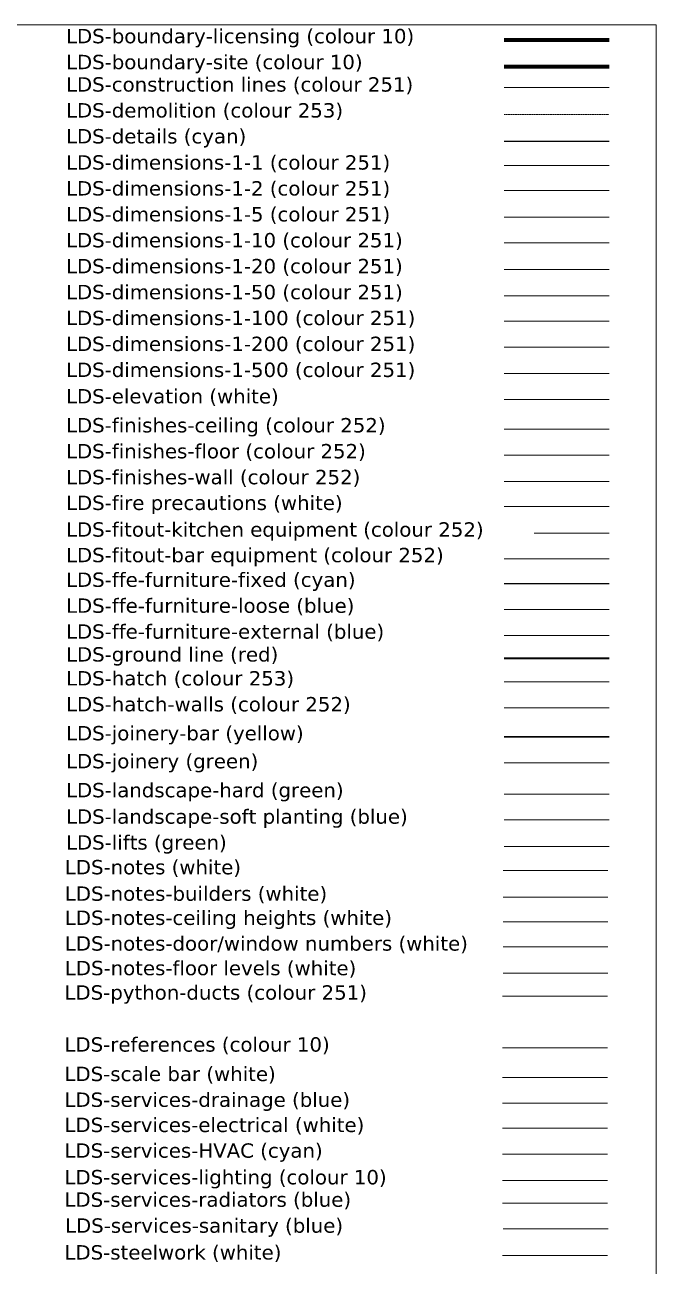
# Model space of a CAD drawing. Header units: millimetres. Extents: x -159872 to 386485, y -250577 to 158966.
# Drawn here: x 15396 to 30000, y 12206 to 40936 of the extents above; entities that cross this region are included whole.
import ezdxf

# ---------------------------------------------------------------- set-up
doc = ezdxf.new("R2010")
doc.units = ezdxf.units.MM
doc.linetypes.add('DASHED2', pattern=[9.525, 6.35, -3.175])
for name, color, linetype, lineweight in [('LDS-boundary-licensing', 1, 'Continuous', 70), ('LDS-boundary-site', 1, 'Continuous', 100), ('LDS-construction-lines', 6, 'Continuous', 9), ('LDS-demolition', 253, 'DASHED2', 9), ('LDS-details', 4, 'Continuous', 25), ('LDS-dimensions-1-1', 251, 'Continuous', 9), ('LDS-dimensions-1-10', 251, 'Continuous', 9), ('LDS-dimensions-1-100', 251, 'Continuous', 9), ('LDS-dimensions-1-2', 251, 'Continuous', 9), ('LDS-dimensions-1-20', 251, 'Continuous', 9), ('LDS-dimensions-1-200', 251, 'Continuous', 9), ('LDS-dimensions-1-5', 251, 'Continuous', 9), ('LDS-dimensions-1-50', 251, 'Continuous', 9), ('LDS-dimensions-1-500', 251, 'Continuous', 9), ('LDS-elevation', 7, 'Continuous', 9), ('LDS-ffe-furniture-external', 5, 'Continuous', 13), ('LDS-ffe-furniture-fixed', 4, 'Continuous', 25), ('LDS-ffe-furniture-loose', 5, 'Continuous', 13), ('LDS-finishes-ceiling', 252, 'Continuous', 9), ('LDS-finishes-floor', 252, 'Continuous', 9), ('LDS-finishes-wall', 252, 'Continuous', 9), ('LDS-fire precautions-notes', 1, 'Continuous', 9), ('LDS-fitout-bar equipment', 252, 'Continuous', 9), ('LDS-fitout-kitchen equipment', 252, 'Continuous', 9), ('LDS-ground line', 1, 'Continuous', 35), ('LDS-hatch', 253, 'Continuous', 9), ('LDS-hatch-walls', 252, 'Continuous', 9), ('LDS-joinery bar-bar', 2, 'Continuous', 30), ('LDS-joinery general', 3, 'Continuous', 18), ('LDS-landscape-hard', 3, 'Continuous', 18), ('LDS-landscape-soft planting', 5, 'Continuous', 13), ('LDS-lifts', 3, 'Continuous', 18), ('LDS-notes-builders works', 7, 'Continuous', 18), ('LDS-notes-ceiling heights', 7, 'Continuous', 9), ('LDS-notes-door window numbers', 7, 'Continuous', 9), ('LDS-notes-floor levels', 7, 'Continuous', 9), ('LDS-notes-general', 7, 'Continuous', 18), ('LDS-python-ducts', 5, 'Continuous', 18), ('LDS-references', 1, 'Continuous', 18), ('LDS-scale bar', 7, 'Continuous', 18), ('LDS-services-data', 30, 'Continuous', 13), ('LDS-services-drainage', 17, 'Continuous', 18), ('LDS-services-electrical', 1, 'Continuous', 13), ('LDS-services-HVAC', 3, 'Continuous', 13), ('LDS-services-radiators', 6, 'Continuous', 13), ('LDS-services-sanitary', 5, 'Continuous', 13), ('LDS-steelwork', 4, 'Continuous', 18), ('LDS-vport', 100, 'Continuous', 18)]:
    doc.layers.add(name, color=color, linetype=linetype, lineweight=lineweight)
doc.styles.add('Verdana', font='Verdana.ttf')

msp = doc.modelspace()

# ---------------------------------------------------------------- linework, layer by layer
at = {"layer": 'LDS-boundary-licensing'}
msp.add_line((26483.2407, 40588.25899), (28910.32763, 40588.25899), dxfattribs=at)
at = {"layer": 'LDS-boundary-site'}
msp.add_line((26483.2407, 39969.42493), (28910.32763, 39969.42493), dxfattribs=at)
at = {"layer": 'LDS-construction-lines'}
msp.add_line((26483.2407, 39487.45417), (28910.32763, 39487.45417), dxfattribs=at)
at = {"layer": 'LDS-demolition'}
msp.add_line((26483.2407, 38860.67338), (28910.32763, 38860.67338), dxfattribs=at)
at = {"layer": 'LDS-details'}
msp.add_line((26483.2407, 38244.8888), (28910.32763, 38244.8888), dxfattribs=at)
at = {"layer": 'LDS-dimensions-1-1'}
msp.add_line((26483.2407, 37677.55252), (28910.32763, 37677.55252), dxfattribs=at)
at = {"layer": 'LDS-dimensions-1-10'}
msp.add_line((26483.2407, 35888.11591), (28910.32763, 35888.11591), dxfattribs=at)
at = {"layer": 'LDS-dimensions-1-100'}
msp.add_line((26483.2407, 34081.55859), (28910.32763, 34081.55859), dxfattribs=at)
at = {"layer": 'LDS-dimensions-1-2'}
msp.add_line((26483.2407, 37098.98904), (28910.32763, 37098.98904), dxfattribs=at)
at = {"layer": 'LDS-dimensions-1-20'}
msp.add_line((26483.2407, 35270.58581), (28910.32763, 35270.58581), dxfattribs=at)
at = {"layer": 'LDS-dimensions-1-200'}
msp.add_line((26483.2407, 33476.39706), (28910.32763, 33476.39706), dxfattribs=at)
at = {"layer": 'LDS-dimensions-1-5'}
msp.add_line((26483.2407, 36488.34633), (28910.32763, 36488.34633), dxfattribs=at)
at = {"layer": 'LDS-dimensions-1-50'}
msp.add_line((26483.2407, 34662.19445), (28910.32763, 34662.19445), dxfattribs=at)
at = {"layer": 'LDS-dimensions-1-500'}
msp.add_line((26483.2407, 32865.71911), (28910.32763, 32865.71911), dxfattribs=at)
at = {"layer": 'LDS-elevation', "color": 7}
msp.add_line((26483.2407, 32261.13459), (28910.32763, 32261.13459), dxfattribs=at)
at = {"layer": 'LDS-ffe-furniture-external'}
msp.add_line((26483.2407, 26802.55037), (28910.32763, 26802.55037), dxfattribs=at)
at = {"layer": 'LDS-ffe-furniture-fixed'}
msp.add_line((26483.2407, 28007.79898), (28910.32763, 28007.79898), dxfattribs=at)
at = {"layer": 'LDS-ffe-furniture-loose'}
msp.add_line((26483.2407, 27402.55037), (28910.32763, 27402.55037), dxfattribs=at)
at = {"layer": 'LDS-finishes-ceiling'}
msp.add_line((26483.2407, 31581.11791), (28910.32763, 31581.11791), dxfattribs=at)
at = {"layer": 'LDS-finishes-floor'}
msp.add_line((26483.2407, 30977.19053), (28910.32763, 30977.19053), dxfattribs=at)
at = {"layer": 'LDS-finishes-wall'}
msp.add_line((26483.2407, 30367.13519), (28910.32763, 30367.13519), dxfattribs=at)
at = {"layer": 'LDS-fire precautions-notes', "color": 7}
msp.add_line((26483.2407, 29787.58914), (28910.32763, 29787.58914), dxfattribs=at)
at = {"layer": 'LDS-fitout-bar equipment'}
msp.add_line((26483.2407, 28579.35874), (28910.32763, 28579.35874), dxfattribs=at)
at = {"layer": 'LDS-fitout-kitchen equipment'}
msp.add_line((27175.41752, 29171.18002), (28910.32763, 29171.18002), dxfattribs=at)
at = {"layer": 'LDS-ground line'}
msp.add_line((26483.2407, 26279.52648), (28910.32763, 26279.52648), dxfattribs=at)
at = {"layer": 'LDS-hatch'}
msp.add_line((26483.2407, 25734.29925), (28910.32763, 25734.29925), dxfattribs=at)
at = {"layer": 'LDS-hatch-walls'}
msp.add_line((26483.2407, 25126.90918), (28910.32763, 25126.90918), dxfattribs=at)
at = {"layer": 'LDS-joinery bar-bar'}
msp.add_line((26483.2407, 24456.31018), (28910.32763, 24456.31018), dxfattribs=at)
at = {"layer": 'LDS-joinery general'}
msp.add_line((26483.2407, 23853.54144), (28910.32763, 23853.54144), dxfattribs=at)
at = {"layer": 'LDS-landscape-hard'}
msp.add_line((26483.2407, 23129.45585), (28910.32763, 23129.45585), dxfattribs=at)
at = {"layer": 'LDS-landscape-soft planting'}
msp.add_line((26483.2407, 22534.03161), (28910.32763, 22534.03161), dxfattribs=at)
at = {"layer": 'LDS-lifts'}
msp.add_line((26483.2407, 21920.15502), (28910.32763, 21920.15502), dxfattribs=at)
at = {"layer": 'LDS-notes-builders works', "color": 7}
msp.add_line((26457.58456, 20750.55155), (28884.67149, 20750.55155), dxfattribs=at)
at = {"layer": 'LDS-notes-ceiling heights', "color": 7}
msp.add_line((26457.58456, 20174.82826), (28884.67149, 20174.82826), dxfattribs=at)
at = {"layer": 'LDS-notes-door window numbers', "color": 7}
msp.add_line((26457.58456, 19597.2518), (28884.67149, 19597.2518), dxfattribs=at)
at = {"layer": 'LDS-notes-floor levels', "color": 7}
msp.add_line((26457.58456, 18985.05313), (28884.67149, 18985.05313), dxfattribs=at)
at = {"layer": 'LDS-notes-general', "color": 7}
msp.add_line((26457.58456, 21363.12016), (28884.67149, 21363.12016), dxfattribs=at)
at = {"layer": 'LDS-python-ducts'}
msp.add_line((26449.0169, 18454.71809), (28876.10383, 18454.71809), dxfattribs=at)
at = {"layer": 'LDS-references'}
msp.add_line((26449.0169, 17263.18037), (28876.10383, 17263.18037), dxfattribs=at)
at = {"layer": 'LDS-scale bar', "color": 7}
msp.add_line((26449.0169, 16569.30127), (28876.10383, 16569.30127), dxfattribs=at)
at = {"layer": 'LDS-services-data'}
msp.add_line((26449.0169, 14191.56377), (28876.10383, 14191.56377), dxfattribs=at)
at = {"layer": 'LDS-services-drainage'}
msp.add_line((26449.0169, 15976.98298), (28876.10383, 15976.98298), dxfattribs=at)
at = {"layer": 'LDS-services-electrical', "color": 7}
msp.add_line((26449.0169, 15402.25354), (28876.10383, 15402.25354), dxfattribs=at)
at = {"layer": 'LDS-services-HVAC'}
msp.add_line((26449.0169, 14795.76806), (28876.10383, 14795.76806), dxfattribs=at)
at = {"layer": 'LDS-services-radiators'}
msp.add_line((26449.0169, 13664.60896), (28876.10383, 13664.60896), dxfattribs=at)
at = {"layer": 'LDS-services-sanitary'}
msp.add_line((26460.72066, 13067.57716), (28887.80759, 13067.57716), dxfattribs=at)
at = {"layer": 'LDS-steelwork', "color": 7}
msp.add_line((26449.0169, 12449.73532), (28876.10383, 12449.73532), dxfattribs=at)
at = {"layer": 'LDS-vport', "flags": 128}
msp.add_lwpolyline([(15000, 40936.46807), (30000, 40936.46807), (30000, 0), (15000, 0)], close=True, dxfattribs=at)

# ---------------------------------------------------------------- texts
at = {"layer": 'LDS-boundary-licensing', "insert": (16347.37983, 40842.17697), "char_height": 332.6124855, "width": 11397.8481417, "attachment_point": 1, "line_spacing_factor": 1.20743, "style": 'Verdana'}
msp.add_mtext('LDS-boundary-licensing (colour 10)', dxfattribs=at)
at = {"layer": 'LDS-boundary-site', "insert": (16347.37983, 40242.17697), "char_height": 332.6124855, "width": 11397.8481417, "attachment_point": 1, "line_spacing_factor": 1.20743, "style": 'Verdana'}
msp.add_mtext('LDS-boundary-site (colour 10)', dxfattribs=at)
at = {"layer": 'LDS-construction-lines', "insert": (16347.37983, 39723.77915), "char_height": 332.6124855, "width": 11397.8481417, "attachment_point": 1, "line_spacing_factor": 1.20743, "style": 'Verdana'}
msp.add_mtext('{\\C251;LDS-construction lines (colour 251)}', dxfattribs=at)
at = {"layer": 'LDS-demolition', "insert": (16347.37983, 39123.77915), "char_height": 332.6124855, "width": 11397.8481417, "attachment_point": 1, "line_spacing_factor": 1.20743, "style": 'Verdana'}
msp.add_mtext('LDS-demolition (colour 253)', dxfattribs=at)
at = {"layer": 'LDS-details', "insert": (16347.37983, 38523.77915), "char_height": 332.6124855, "width": 9457.1428571, "attachment_point": 1, "line_spacing_factor": 1.20743, "style": 'Verdana'}
msp.add_mtext('LDS-details (cyan)', dxfattribs=at)
at = {"layer": 'LDS-dimensions-1-1', "insert": (16347.37983, 37918.65929), "char_height": 332.6124855, "width": 11397.8481417, "attachment_point": 1, "line_spacing_factor": 1.20743, "style": 'Verdana'}
msp.add_mtext('LDS-dimensions-1-1 (colour 251)', dxfattribs=at)
at = {"layer": 'LDS-dimensions-1-10', "insert": (16347.37983, 36118.65929), "char_height": 332.6124855, "width": 11397.8481417, "attachment_point": 1, "line_spacing_factor": 1.20743, "style": 'Verdana'}
msp.add_mtext('LDS-dimensions-1-10 (colour 251)', dxfattribs=at)
at = {"layer": 'LDS-dimensions-1-100', "insert": (16347.37983, 34318.65929), "char_height": 332.6124855, "width": 11397.8481417, "attachment_point": 1, "line_spacing_factor": 1.20743, "style": 'Verdana'}
msp.add_mtext('LDS-dimensions-1-100 (colour 251)', dxfattribs=at)
at = {"layer": 'LDS-dimensions-1-2', "insert": (16347.37983, 37318.65929), "char_height": 332.6124855, "width": 11397.8481417, "attachment_point": 1, "line_spacing_factor": 1.20743, "style": 'Verdana'}
msp.add_mtext('LDS-dimensions-1-2 (colour 251)', dxfattribs=at)
at = {"layer": 'LDS-dimensions-1-20', "insert": (16347.37983, 35518.65929), "char_height": 332.6124855, "width": 11397.8481417, "attachment_point": 1, "line_spacing_factor": 1.20743, "style": 'Verdana'}
msp.add_mtext('LDS-dimensions-1-20 (colour 251)', dxfattribs=at)
at = {"layer": 'LDS-dimensions-1-200', "insert": (16347.37983, 33718.65929), "char_height": 332.6124855, "width": 11397.8481417, "attachment_point": 1, "line_spacing_factor": 1.20743, "style": 'Verdana'}
msp.add_mtext('LDS-dimensions-1-200 (colour 251)', dxfattribs=at)
at = {"layer": 'LDS-dimensions-1-5', "insert": (16347.37983, 36718.65929), "char_height": 332.6124855, "width": 11397.8481417, "attachment_point": 1, "line_spacing_factor": 1.20743, "style": 'Verdana'}
msp.add_mtext('LDS-dimensions-1-5 (colour 251)', dxfattribs=at)
at = {"layer": 'LDS-dimensions-1-50', "insert": (16347.37983, 34918.65929), "char_height": 332.6124855, "width": 11397.8481417, "attachment_point": 1, "line_spacing_factor": 1.20743, "style": 'Verdana'}
msp.add_mtext('LDS-dimensions-1-50 (colour 251)', dxfattribs=at)
at = {"layer": 'LDS-dimensions-1-500', "insert": (16347.37983, 33118.65929), "char_height": 332.6124855, "width": 11397.8481417, "attachment_point": 1, "line_spacing_factor": 1.20743, "style": 'Verdana'}
msp.add_mtext('LDS-dimensions-1-500 (colour 251)', dxfattribs=at)
at = {"layer": 'LDS-elevation', "color": 7, "insert": (16347.37983, 32505.93516), "char_height": 332.6124855, "width": 10685.7142857, "attachment_point": 1, "line_spacing_factor": 1.20743, "style": 'Verdana'}
msp.add_mtext('LDS-elevation (white)', dxfattribs=at)
at = {"layer": 'LDS-ffe-furniture-external', "insert": (16347.37983, 27060.67021), "char_height": 332.6124855, "width": 11397.8481417, "attachment_point": 1, "line_spacing_factor": 1.20743, "style": 'Verdana'}
msp.add_mtext('LDS-ffe-furniture-external (blue)', dxfattribs=at)
at = {"layer": 'LDS-ffe-furniture-fixed', "insert": (16347.37983, 28260.67021), "char_height": 332.6124855, "width": 11397.8481417, "attachment_point": 1, "line_spacing_factor": 1.20743, "style": 'Verdana'}
msp.add_mtext('LDS-ffe-furniture-fixed (cyan)', dxfattribs=at)
at = {"layer": 'LDS-ffe-furniture-loose', "insert": (16347.37983, 27660.67021), "char_height": 332.6124855, "width": 11397.8481417, "attachment_point": 1, "line_spacing_factor": 1.20743, "style": 'Verdana'}
msp.add_mtext('LDS-ffe-furniture-loose (blue)', dxfattribs=at)
at = {"layer": 'LDS-finishes-ceiling', "insert": (16347.37983, 31835.60974), "char_height": 332.6124855, "width": 11397.8481417, "attachment_point": 1, "line_spacing_factor": 1.20743, "style": 'Verdana'}
msp.add_mtext('LDS-finishes-ceiling (colour 252)', dxfattribs=at)
at = {"layer": 'LDS-finishes-floor', "insert": (16347.37983, 31235.60974), "char_height": 332.6124855, "width": 11397.8481417, "attachment_point": 1, "line_spacing_factor": 1.20743, "style": 'Verdana'}
msp.add_mtext('LDS-finishes-floor (colour 252)', dxfattribs=at)
at = {"layer": 'LDS-finishes-wall', "insert": (16347.37983, 30635.60974), "char_height": 332.6124855, "width": 11397.8481417, "attachment_point": 1, "line_spacing_factor": 1.20743, "style": 'Verdana'}
msp.add_mtext('LDS-finishes-wall (colour 252)', dxfattribs=at)
at = {"layer": 'LDS-fire precautions-notes', "color": 7, "insert": (16347.37983, 30040.36402), "char_height": 332.6124855, "width": 11397.8481417, "attachment_point": 1, "line_spacing_factor": 1.20743, "style": 'Verdana'}
msp.add_mtext('LDS-fire precautions (white)', dxfattribs=at)
at = {"layer": 'LDS-fitout-bar equipment', "insert": (16347.37983, 28831.56959), "char_height": 332.6124855, "width": 11397.8481417, "attachment_point": 1, "line_spacing_factor": 1.20743, "style": 'Verdana'}
msp.add_mtext('LDS-fitout-bar equipment (colour 252)', dxfattribs=at)
at = {"layer": 'LDS-fitout-kitchen equipment', "insert": (16347.37983, 29423.39088), "char_height": 332.6124855, "width": 11397.8481417, "attachment_point": 1, "line_spacing_factor": 1.20743, "style": 'Verdana'}
msp.add_mtext('LDS-fitout-kitchen equipment (colour 252)', dxfattribs=at)
at = {"layer": 'LDS-ground line', "insert": (16347.37983, 26532.6256), "char_height": 332.6124855, "width": 11142.8571429, "attachment_point": 1, "line_spacing_factor": 1.20743, "style": 'Verdana'}
msp.add_mtext('LDS-ground line (red)', dxfattribs=at)
at = {"layer": 'LDS-hatch', "insert": (16347.37983, 25978.57321), "char_height": 332.6124855, "width": 11397.8481417, "attachment_point": 1, "line_spacing_factor": 1.20743, "style": 'Verdana'}
msp.add_mtext('LDS-hatch (colour 253)', dxfattribs=at)
at = {"layer": 'LDS-hatch-walls', "insert": (16347.37983, 25378.57321), "char_height": 332.6124855, "width": 11397.8481417, "attachment_point": 1, "line_spacing_factor": 1.20743, "style": 'Verdana'}
msp.add_mtext('LDS-hatch-walls (colour 252)', dxfattribs=at)
at = {"layer": 'LDS-joinery bar-bar', "insert": (16347.37983, 24708.41684), "char_height": 332.6124855, "width": 11397.8481417, "attachment_point": 1, "line_spacing_factor": 1.20743, "style": 'Verdana'}
msp.add_mtext('LDS-joinery-bar (yellow)', dxfattribs=at)
at = {"layer": 'LDS-joinery general', "insert": (16347.37983, 24061.89715), "char_height": 332.6124855, "width": 9942.8571429, "attachment_point": 1, "line_spacing_factor": 1.20743, "style": 'Verdana'}
msp.add_mtext('LDS-joinery (green)', dxfattribs=at)
at = {"layer": 'LDS-landscape-hard', "insert": (16347.37983, 23390.78894), "char_height": 332.6124855, "width": 11397.8481417, "attachment_point": 1, "line_spacing_factor": 1.20743, "style": 'Verdana'}
msp.add_mtext('LDS-landscape-hard (green)', dxfattribs=at)
at = {"layer": 'LDS-landscape-soft planting', "insert": (16347.37983, 22778.83219), "char_height": 332.6124855, "width": 11397.8481417, "attachment_point": 1, "line_spacing_factor": 1.20743, "style": 'Verdana'}
msp.add_mtext('LDS-landscape-soft planting (blue)', dxfattribs=at)
at = {"layer": 'LDS-lifts', "insert": (16347.37983, 22180.79793), "char_height": 332.6124855, "width": 8628.5714286, "attachment_point": 1, "line_spacing_factor": 1.20743, "style": 'Verdana'}
msp.add_mtext('LDS-lifts (green)', dxfattribs=at)
at = {"layer": 'LDS-notes-builders works', "color": 7, "insert": (16321.72369, 20995.35212), "char_height": 332.6124855, "width": 11397.8481417, "attachment_point": 1, "line_spacing_factor": 1.20743, "style": 'Verdana'}
msp.add_mtext('LDS-notes-builders (white)', dxfattribs=at)
at = {"layer": 'LDS-notes-ceiling heights', "color": 7, "insert": (16321.72369, 20436.8154), "char_height": 332.6124855, "width": 11397.8481417, "attachment_point": 1, "line_spacing_factor": 1.20743, "style": 'Verdana'}
msp.add_mtext('LDS-notes-ceiling heights (white)', dxfattribs=at)
at = {"layer": 'LDS-notes-door window numbers', "color": 7, "insert": (16321.72369, 19842.05238), "char_height": 332.6124855, "width": 11397.8481417, "attachment_point": 1, "line_spacing_factor": 1.20743, "style": 'Verdana'}
msp.add_mtext('LDS-notes-door/window numbers (white)', dxfattribs=at)
at = {"layer": 'LDS-notes-floor levels', "color": 7, "insert": (16321.72369, 19272.57825), "char_height": 332.6124855, "width": 11397.8481417, "attachment_point": 1, "line_spacing_factor": 1.20743, "style": 'Verdana'}
msp.add_mtext('LDS-notes-floor levels (white)', dxfattribs=at)
at = {"layer": 'LDS-notes-general', "color": 7, "insert": (16321.72369, 21607.92073), "char_height": 332.6124855, "width": 9200, "attachment_point": 1, "line_spacing_factor": 1.20743, "style": 'Verdana'}
msp.add_mtext('LDS-notes (white)', dxfattribs=at)
at = {"layer": 'LDS-python-ducts', "insert": (16313.15602, 18707.81721), "char_height": 332.6124855, "width": 11397.8481417, "attachment_point": 1, "line_spacing_factor": 1.20743, "style": 'Verdana'}
msp.add_mtext('LDS-python-ducts (colour 251)', dxfattribs=at)
at = {"layer": 'LDS-references', "insert": (16313.15602, 17504.13781), "char_height": 332.6124855, "width": 11397.8481417, "attachment_point": 1, "line_spacing_factor": 1.20743, "style": 'Verdana'}
msp.add_mtext('LDS-references (colour 10)', dxfattribs=at)
at = {"layer": 'LDS-scale bar', "color": 7, "insert": (16313.15602, 16822.4004), "char_height": 332.6124855, "width": 11114.2857143, "attachment_point": 1, "line_spacing_factor": 1.20743, "style": 'Verdana'}
msp.add_mtext('LDS-scale bar (white)', dxfattribs=at)
at = {"layer": 'LDS-services-data', "insert": (16313.15602, 14432.52121), "char_height": 332.6124855, "width": 11397.8481417, "attachment_point": 1, "line_spacing_factor": 1.20743, "style": 'Verdana'}
msp.add_mtext('LDS-services-lighting (colour 10)', dxfattribs=at)
at = {"layer": 'LDS-services-drainage', "insert": (16313.15602, 16225.93061), "char_height": 332.6124855, "width": 11397.8481417, "attachment_point": 1, "line_spacing_factor": 1.20743, "style": 'Verdana'}
msp.add_mtext('LDS-services-drainage (blue)', dxfattribs=at)
at = {"layer": 'LDS-services-electrical', "color": 7, "insert": (16313.15602, 15642.84029), "char_height": 332.6124855, "width": 11397.8481417, "attachment_point": 1, "line_spacing_factor": 1.20743, "style": 'Verdana'}
msp.add_mtext('LDS-services-electrical (white)', dxfattribs=at)
at = {"layer": 'LDS-services-HVAC', "insert": (16313.15602, 15048.54294), "char_height": 332.6124855, "width": 11397.8481417, "attachment_point": 1, "line_spacing_factor": 1.20743, "style": 'Verdana'}
msp.add_mtext('LDS-services-HVAC (cyan)', dxfattribs=at)
at = {"layer": 'LDS-services-radiators', "insert": (16313.15602, 13913.55659), "char_height": 332.6124855, "width": 11397.8481417, "attachment_point": 1, "line_spacing_factor": 1.20743, "style": 'Verdana'}
msp.add_mtext('LDS-services-radiators (blue)', dxfattribs=at)
at = {"layer": 'LDS-services-sanitary', "insert": (16324.85979, 13312.69685), "char_height": 332.6124855, "width": 11397.8481417, "attachment_point": 1, "line_spacing_factor": 1.20743, "style": 'Verdana'}
msp.add_mtext('LDS-services-sanitary (blue)', dxfattribs=at)
at = {"layer": 'LDS-steelwork', "color": 7, "insert": (16313.15602, 12692.78487), "char_height": 332.6124855, "width": 10885.7142857, "attachment_point": 1, "line_spacing_factor": 1.20743, "style": 'Verdana'}
msp.add_mtext('LDS-steelwork (white)', dxfattribs=at)

doc.saveas('drawing.dxf')
